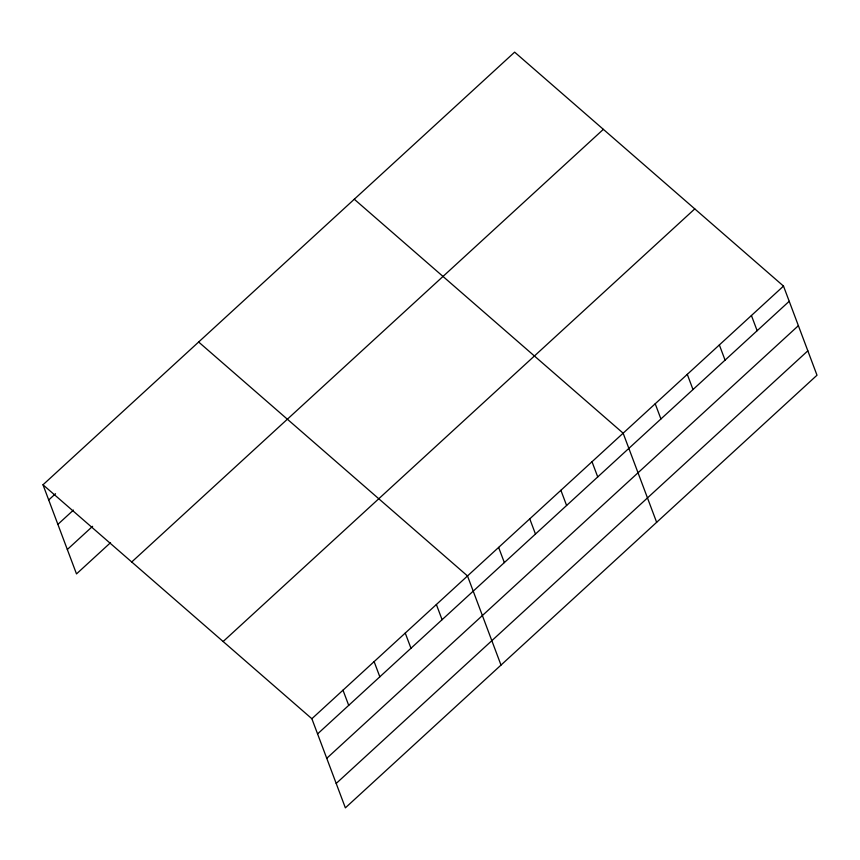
<?xml version="1.0" encoding="UTF-8"?>
<svg xmlns="http://www.w3.org/2000/svg" width="860" height="860" viewBox="0 0 860 860"><rect width="100%" height="100%" fill="white"/><g stroke="black" fill="none" stroke-linecap="round" stroke-linejoin="round"><path stroke-width="1.29" d="M43 484.782L514.635 52.148L783.503 286.09L817 375.218L345.365 807.852L311.868 718.724L43 484.782L76.497 573.91L110.542 542.671M48.708 499.972L55.524 493.726M57.878 524.374L73.444 510.087M67.327 549.508L92.622 526.309M131.731 561.978L603.354 129.355M223.138 641.517L694.772 208.894M311.868 718.724L783.503 286.09M317.577 733.913L789.211 301.29M326.746 758.316L798.381 325.682M336.195 783.449L807.83 350.826M354.277 199.24L623.145 433.193L656.642 522.321M198.638 342.011L467.507 575.953L501.004 665.081M751.425 315.512L757.144 330.702M719.358 344.935L725.066 360.125M687.29 374.347L692.999 389.548M655.212 403.77L660.921 418.96M592.013 461.745L597.732 476.935M560.892 490.297L566.6 505.487M529.76 518.849L535.468 534.038M498.628 547.401L504.347 562.591M436.375 604.505L442.083 619.705M405.254 633.067L410.962 648.257M374.121 661.62L379.83 676.809M342.989 690.171L348.708 705.361"/></g></svg>
